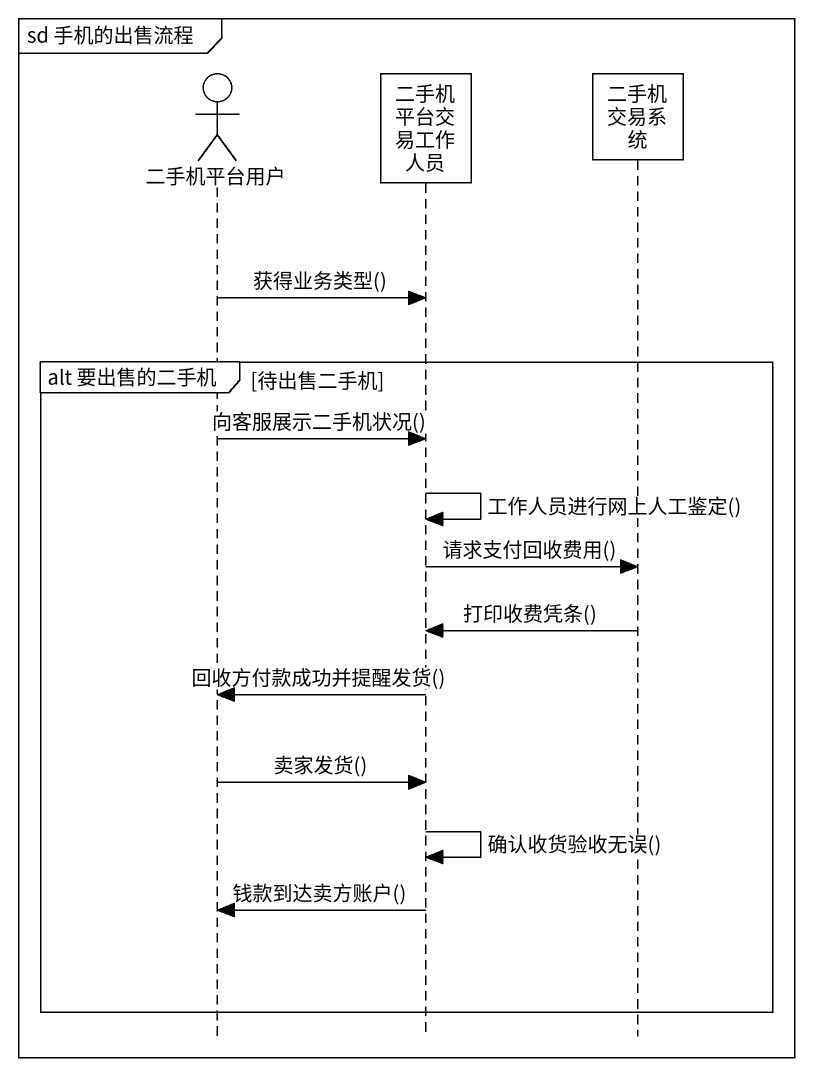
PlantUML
@startuml
mainframe sd 手机的出售流程
hide footbox
actor 二手机平台用户
participant 二手机平台交易工作人员
participant 二手机交易系统

二手机平台用户 -> 二手机平台交易工作人员 : 获得业务类型()
group alt 要出售的二手机 [待出售二手机]
  二手机平台用户 -> 二手机平台交易工作人员 : 向客服展示二手机状况()
  二手机平台交易工作人员 -> 二手机平台交易工作人员 : 工作人员进行网上人工鉴定()
  二手机平台交易工作人员 -> 二手机交易系统 : 请求支付回收费用()
  二手机交易系统 -> 二手机平台交易工作人员 : 打印收费凭条()
  二手机平台交易工作人员 -> 二手机平台用户 : 回收方付款成功并提醒发货()
  二手机平台用户 -> 二手机平台交易工作人员 : 卖家发货()
  二手机平台交易工作人员 -> 二手机平台交易工作人员 : 确认收货验收无误()
  二手机平台交易工作人员 -> 二手机平台用户 : 钱款到达卖方账户()
end
@enduml
